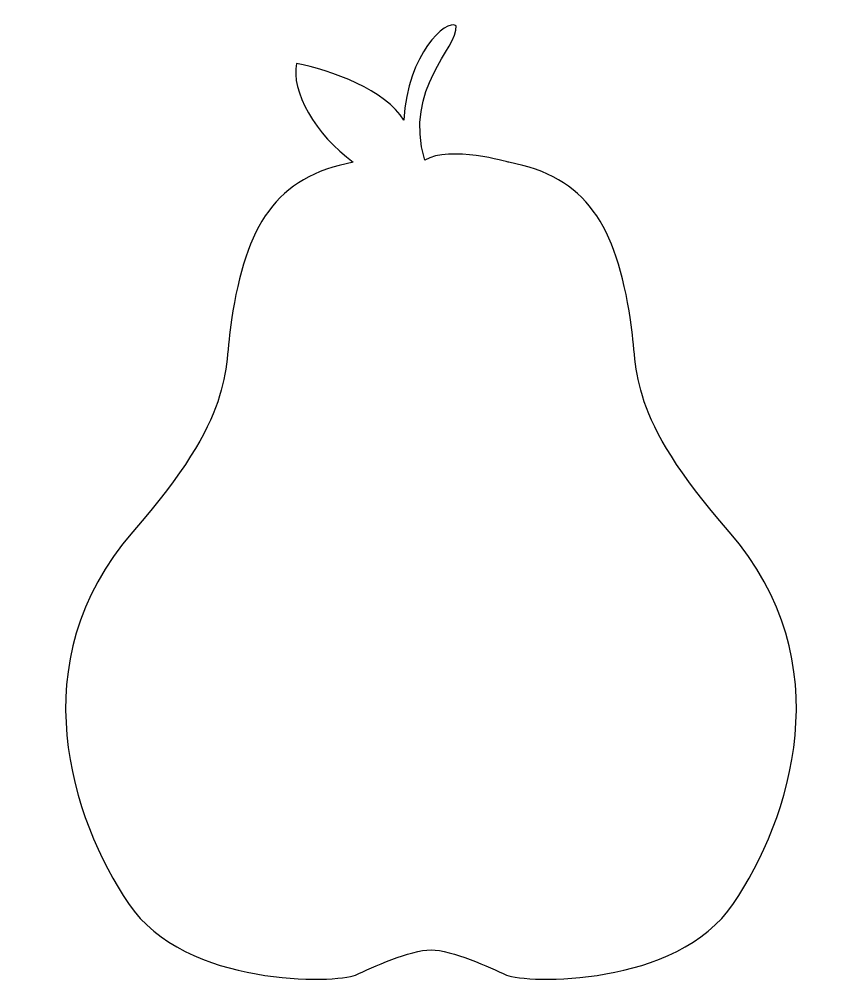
# Model space of a CAD drawing. Header units: centimetres. Extents: x -7.3 to 7.3, y -8.6 to 8.6.
import ezdxf

# ---------------------------------------------------------------- set-up
doc = ezdxf.new("R2010")
doc.units = ezdxf.units.CM
doc.header["$MEASUREMENT"] = 0
doc.layers.add('Camada 1', color=7, linetype='Continuous')

msp = doc.modelspace()

# ---------------------------------------------------------------- linework, layer by layer
at = {"layer": 'Camada 1', "lineweight": 25}
msp.add_open_spline([(1.38332, 6.05044), (2.76659, 5.78853), (3.29279, 4.92911), (3.55179, 3.24636), (3.55179, 3.24636), (3.70139, 2.27433), (3.46813, 1.58369), (5.30905, -0.52977), (5.30905, -0.52977), (7.32795, -2.84784), (6.39329, -5.65194), (5.38385, -7.14753), (5.38385, -7.14753), (4.37425, -8.64314), (1.68249, -8.56805), (1.34594, -8.41848), (1.34594, -8.41848), (1.04035, -8.28254), (0.37391, -7.96998), (0.00006, -7.96998), (0.00006, -7.96998), (-0.3739, -7.96998), (-1.04036, -8.28253), (-1.34595, -8.41848), (-1.34595, -8.41848), (-1.68237, -8.56805), (-4.37427, -8.64314), (-5.3837, -7.14753), (-5.3837, -7.14753), (-6.3933, -5.65195), (-7.32794, -2.84784), (-5.30906, -0.52977), (-5.30906, -0.52977), (-3.46814, 1.5837), (-3.7014, 2.27431), (-3.5518, 3.24636), (-3.5518, 3.24636), (-3.29293, 4.92911), (-2.76673, 5.78853), (-1.38333, 6.05044), (-1.38333, 6.05044), (-2.05635, 6.53648), (-2.50482, 7.32166), (-2.39277, 7.8077), (-2.39277, 7.8077), (-1.79471, 7.69536), (-0.78511, 7.32166), (-0.48594, 6.7981), (-0.48594, 6.7981), (-0.41127, 7.99452), (0.26172, 8.59287), (0.44857, 8.48053), (0.44857, 8.48053), (0.48611, 8.06931), (-0.4861, 7.39616), (-0.11224, 6.08769), (-0.11224, 6.08769), (0.3365, 6.34963), (1.38332, 6.05044), (1.38332, 6.05044)], degree=3, knots=[0, 0, 0, 0, 0.0625, 0.0625, 0.0625, 0.0625, 0.125, 0.125, 0.125, 0.125, 0.1875, 0.1875, 0.1875, 0.1875, 0.25, 0.25, 0.25, 0.25, 0.3125, 0.3125, 0.3125, 0.3125, 0.375, 0.375, 0.375, 0.375, 0.4375, 0.4375, 0.4375, 0.4375, 0.5, 0.5, 0.5, 0.5, 0.5625, 0.5625, 0.5625, 0.5625, 0.625, 0.625, 0.625, 0.625, 0.6875, 0.6875, 0.6875, 0.6875, 0.75, 0.75, 0.75, 0.75, 0.8125, 0.8125, 0.8125, 0.8125, 0.875, 0.875, 0.875, 0.875, 1, 1, 1, 1], dxfattribs=at)

doc.saveas('drawing.dxf')
